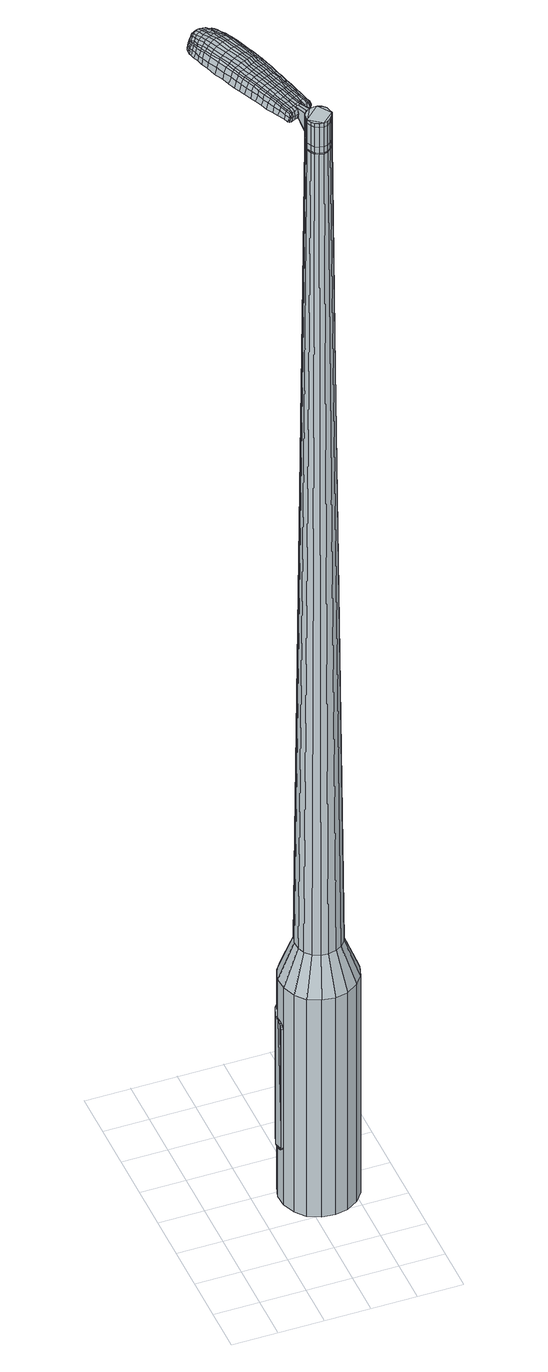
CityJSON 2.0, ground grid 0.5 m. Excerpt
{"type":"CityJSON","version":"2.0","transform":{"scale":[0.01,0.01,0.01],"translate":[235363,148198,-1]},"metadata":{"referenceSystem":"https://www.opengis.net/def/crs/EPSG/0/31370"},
"CityObjects":{
"object1":{"type":"GenericCityObject","attributes":{"cluster":195,"mean_distance_to_centroid":0.218,"new_centroid_x":235364.2,"new_centroid_y":148199.37,"mean_distance_to_camera":20.76,"H1":7.77,"H2":9.12,"Z_final":113.82,"cluster2":-1,"proj_x":235369.68,"proj_y":148197.1,"id_line":62897,"bearing_l":202.49,"distance":5.93,"orientation":"right","G_obj":112.49},"geometry":[{"type":"MultiSurface","lod":"2","boundaries":[[[0,1,2,3]],[[1,4,5,2]],[[4,6,7,5]],[[6,8,9,7]],[[8,10,11,9]],[[10,12,13,11]],[[12,14,15,13]],[[14,16,17,15]],[[16,18,19,17]],[[18,20,21,19]],[[20,22,23,21]],[[22,24,25,23]],[[24,26,27,25]],[[26,28,29,27]],[[28,30,31,29]],[[30,32,33,31]],[[32,34,35,33]],[[34,0,3,35]],[[36,37,38,39]],[[38,40,41,42]],[[41,43,42]],[[42,44,45,46]],[[45,47,46]],[[46,48,49,50]],[[49,51,50]],[[42,46,50,38]],[[50,52,39,38]],[[53,36,39]],[[2,5,7,35]],[[7,9,11,15]],[[11,13,15]],[[15,17,19,23]],[[19,21,23]],[[23,25,27,31]],[[27,29,31]],[[15,23,31,7]],[[31,33,35,7]],[[3,2,35]],[[1,0,54,55]],[[0,34,56,54]],[[34,32,57,56]],[[32,30,58,57]],[[30,28,59,58]],[[28,26,60,59]],[[26,24,61,60]],[[24,22,62,61]],[[22,20,63,62]],[[20,18,64,63]],[[18,16,65,64]],[[16,14,66,65]],[[14,12,67,66]],[[12,10,68,67]],[[10,8,69,68]],[[8,6,70,69]],[[6,4,71,70]],[[4,1,55,71]],[[55,54,72,73]],[[54,56,74,72]],[[56,57,75,74]],[[57,58,76,75]],[[58,59,77,76]],[[59,60,78,77]],[[60,61,79,78]],[[61,62,80,79]],[[62,63,81,80]],[[63,64,82,81]],[[64,65,83,82]],[[65,66,84,83]],[[66,67,85,84]],[[67,68,86,85]],[[68,69,87,86]],[[69,70,88,87]],[[70,71,89,88]],[[71,55,73,89]],[[72,90,91,73]],[[92,93,90,72]],[[94,95,93,92]],[[96,97,95,94]],[[98,99,97,96]],[[78,100,99,98]],[[101,102,100,78]],[[103,104,102,101]],[[105,106,104,103]],[[107,108,106,105]],[[83,109,108,107]],[[84,110,109,83]],[[111,112,110,84]],[[86,113,112,111]],[[114,115,113,86]],[[116,117,115,114]],[[118,119,117,116]],[[73,91,119,118]],[[120,121,122,123]],[[124,120,123,125]],[[126,124,125,127]],[[128,126,127,129]],[[130,128,129,131]],[[132,130,131,133]],[[134,132,133,135]],[[136,134,135,137]],[[138,136,137,139]],[[140,138,139,141]],[[142,140,141,143]],[[144,142,143,145]],[[146,144,145,147]],[[148,146,147,149]],[[150,148,149,151]],[[152,150,151,153]],[[74,92,72]],[[74,75,94,92]],[[75,76,96,94]],[[76,77,98,96]],[[77,78,98]],[[79,101,78]],[[79,80,103,101]],[[80,81,105,103]],[[81,82,107,105]],[[82,83,107]],[[85,111,84]],[[85,86,111]],[[87,114,86]],[[87,88,116,114]],[[88,89,118,116]],[[89,73,118]],[[154,119,91]],[[154,155,117,119]],[[155,156,115,117]],[[156,113,115]],[[157,112,113]],[[157,110,112]],[[158,108,109]],[[158,159,106,108]],[[159,160,104,106]],[[160,161,102,104]],[[161,100,102]],[[162,99,100]],[[162,163,97,99]],[[163,164,95,97]],[[164,165,93,95]],[[165,90,93]],[[39,52,152,166]],[[91,90,167,153]],[[53,39,166,121]],[[90,165,122,167]],[[36,53,121,120]],[[165,164,123,122]],[[37,36,120,124]],[[164,163,125,123]],[[38,37,124,126]],[[163,162,127,125]],[[40,38,126,128]],[[162,100,129,127]],[[41,40,128,130]],[[100,161,131,129]],[[43,41,130,132]],[[161,160,133,131]],[[42,43,132,134]],[[160,159,135,133]],[[44,42,134,136]],[[159,158,137,135]],[[45,44,136,138]],[[158,109,139,137]],[[47,45,138,140]],[[109,110,141,139]],[[46,47,140,142]],[[110,157,143,141]],[[48,46,142,144]],[[157,113,145,143]],[[49,48,144,146]],[[113,156,147,145]],[[51,49,146,148]],[[156,155,149,147]],[[50,51,148,150]],[[155,154,151,149]],[[52,50,150,152]],[[154,91,153,151]],[[152,153,168,169]],[[153,167,170,168]],[[167,122,171,170]],[[122,121,172,171]],[[121,166,173,172]],[[166,152,169,173]],[[174,175,176,177]],[[178,174,177,179]],[[174,178,180,181]],[[175,174,181,182]],[[183,184,185,186]],[[187,183,186,188]],[[183,187,189,190]],[[184,183,190,191]],[[192,193,194,195]],[[196,192,195,197]],[[192,196,198,199]],[[193,192,199,200]],[[201,202,203,204]],[[205,201,204,206]],[[201,205,207,208]],[[202,201,208,209]],[[210,211,212,213]],[[214,210,213,215]],[[210,214,216,217]],[[211,210,217,218]],[[219,220,221,222]],[[223,219,222,224]],[[219,223,225,226]],[[220,219,226,227]],[[228,229,230,231]],[[220,228,231,221]],[[228,220,227,232]],[[229,228,232,233]],[[234,235,236,237]],[[229,234,237,230]],[[234,229,233,238]],[[235,234,238,239]],[[240,178,179,241]],[[235,240,241,236]],[[240,235,239,242]],[[178,240,242,180]],[[243,244,245,246]],[[247,243,246,248]],[[243,247,249,250]],[[244,243,250,251]],[[252,253,254,255]],[[244,252,255,245]],[[252,244,251,256]],[[253,252,256,257]],[[258,259,260,261]],[[253,258,261,254]],[[258,253,257,262]],[[259,258,262,263]],[[264,265,266,267]],[[259,264,267,260]],[[264,259,263,268]],[[265,264,268,269]],[[270,175,182,271]],[[265,270,271,266]],[[270,265,269,272]],[[175,270,272,176]],[[273,274,275,276]],[[277,273,276,278]],[[273,277,279,280]],[[274,273,280,281]],[[282,283,284,285]],[[274,282,285,275]],[[282,274,281,286]],[[283,282,286,287]],[[288,289,290,291]],[[283,288,291,284]],[[288,283,287,292]],[[289,288,292,293]],[[294,187,188,295]],[[289,294,295,290]],[[294,289,293,296]],[[187,294,296,189]],[[297,298,299,300]],[[301,297,300,302]],[[297,301,303,304]],[[298,297,304,305]],[[306,307,308,309]],[[298,306,309,299]],[[306,298,305,310]],[[307,306,310,311]],[[312,313,314,315]],[[307,312,315,308]],[[312,307,311,316]],[[313,312,316,317]],[[318,319,320,321]],[[313,318,321,314]],[[318,313,317,322]],[[319,318,322,323]],[[324,184,191,325]],[[319,324,325,320]],[[324,319,323,326]],[[184,324,326,185]],[[327,213,212,328]],[[329,327,328,330]],[[327,329,331,332]],[[213,327,332,215]],[[333,329,330,334]],[[335,333,334,336]],[[333,335,337,338]],[[329,333,338,331]],[[339,335,336,340]],[[341,339,340,342]],[[339,341,343,344]],[[335,339,344,337]],[[345,341,342,346]],[[347,345,346,348]],[[345,347,349,350]],[[341,345,350,343]],[[351,347,348,352]],[[202,351,352,203]],[[351,202,209,353]],[[347,351,353,349]],[[354,355,200,199]],[[356,354,199,198]],[[354,356,357,358]],[[355,354,358,359]],[[360,361,359,358]],[[362,360,358,357]],[[360,362,363,364]],[[361,360,364,365]],[[366,367,365,364]],[[368,366,364,363]],[[366,368,369,370]],[[367,366,370,371]],[[372,373,371,370]],[[374,372,370,369]],[[372,374,207,205]],[[373,372,205,206]],[[375,376,377,378]],[[277,375,378,279]],[[375,277,278,379]],[[376,375,379,380]],[[381,196,197,382]],[[376,381,382,377]],[[381,376,380,383]],[[196,381,383,198]],[[384,385,386,387]],[[223,384,387,225]],[[384,223,224,388]],[[385,384,388,389]],[[390,391,392,393]],[[385,390,393,386]],[[390,385,389,394]],[[391,390,394,395]],[[396,193,200,397]],[[391,396,397,392]],[[396,391,395,398]],[[193,396,398,194]],[[399,400,401,402]],[[181,399,402,182]],[[399,181,180,403]],[[400,399,403,404]],[[405,406,407,408]],[[400,405,408,401]],[[405,400,404,409]],[[406,405,409,410]],[[411,204,203,412]],[[406,411,412,407]],[[411,406,410,413]],[[204,411,413,206]],[[414,415,416,417]],[[186,414,417,188]],[[414,186,185,418]],[[415,414,418,419]],[[420,208,207,421]],[[415,420,421,416]],[[420,415,419,422]],[[208,420,422,209]],[[423,424,425,426]],[[301,423,426,303]],[[423,301,302,427]],[[424,423,427,428]],[[429,214,215,430]],[[424,429,430,425]],[[429,424,428,431]],[[214,429,431,216]],[[432,433,434,435]],[[247,432,435,249]],[[432,247,248,436]],[[433,432,436,437]],[[438,439,440,441]],[[433,438,441,434]],[[438,433,437,442]],[[439,438,442,443]],[[444,211,218,445]],[[439,444,445,440]],[[444,439,443,446]],[[211,444,446,212]],[[447,448,437,436]],[[246,447,436,248]],[[447,246,245,449]],[[448,447,449,450]],[[451,452,443,442]],[[448,451,442,437]],[[451,448,450,453]],[[452,451,453,454]],[[455,328,212,446]],[[452,455,446,443]],[[455,452,454,456]],[[328,455,456,330]],[[457,458,459,460]],[[304,457,460,305]],[[457,304,303,426]],[[458,457,426,425]],[[461,332,331,462]],[[458,461,462,459]],[[461,458,425,430]],[[332,461,430,215]],[[463,464,450,449]],[[255,463,449,245]],[[463,255,254,465]],[[464,463,465,466]],[[467,468,454,453]],[[464,467,453,450]],[[467,464,466,469]],[[468,467,469,470]],[[471,334,330,456]],[[468,471,456,454]],[[471,468,470,472]],[[334,471,472,336]],[[473,474,475,476]],[[310,473,476,311]],[[473,310,305,460]],[[474,473,460,459]],[[477,338,337,478]],[[474,477,478,475]],[[477,474,459,462]],[[338,477,462,331]],[[479,480,466,465]],[[261,479,465,254]],[[479,261,260,481]],[[480,479,481,482]],[[483,484,470,469]],[[480,483,469,466]],[[483,480,482,485]],[[484,483,485,486]],[[487,340,336,472]],[[484,487,472,470]],[[487,484,486,488]],[[340,487,488,342]],[[489,490,491,492]],[[316,489,492,317]],[[489,316,311,476]],[[490,489,476,475]],[[493,344,343,494]],[[490,493,494,491]],[[493,490,475,478]],[[344,493,478,337]],[[495,496,482,481]],[[267,495,481,260]],[[495,267,266,497]],[[496,495,497,498]],[[499,500,486,485]],[[496,499,485,482]],[[499,496,498,501]],[[500,499,501,502]],[[503,346,342,488]],[[500,503,488,486]],[[503,500,502,504]],[[346,503,504,348]],[[505,506,507,508]],[[322,505,508,323]],[[505,322,317,492]],[[506,505,492,491]],[[509,350,349,510]],[[506,509,510,507]],[[509,506,491,494]],[[350,509,494,343]],[[511,512,498,497]],[[271,511,497,266]],[[511,271,182,402]],[[512,511,402,401]],[[513,514,502,501]],[[512,513,501,498]],[[513,512,401,408]],[[514,513,408,407]],[[515,352,348,504]],[[514,515,504,502]],[[515,514,407,412]],[[352,515,412,203]],[[516,517,419,418]],[[326,516,418,185]],[[516,326,323,508]],[[517,516,508,507]],[[518,353,209,422]],[[517,518,422,419]],[[518,517,507,510]],[[353,518,510,349]],[[519,520,380,379]],[[276,519,379,278]],[[519,276,275,521]],[[520,519,521,522]],[[523,356,198,383]],[[520,523,383,380]],[[523,520,522,524]],[[356,523,524,357]],[[525,526,527,528]],[[226,525,528,227]],[[525,226,225,387]],[[526,525,387,386]],[[529,530,531,532]],[[526,529,532,527]],[[529,526,386,393]],[[530,529,393,392]],[[533,355,359,534]],[[530,533,534,531]],[[533,530,392,397]],[[355,533,397,200]],[[535,536,522,521]],[[285,535,521,275]],[[535,285,284,537]],[[536,535,537,538]],[[539,362,357,524]],[[536,539,524,522]],[[539,536,538,540]],[[362,539,540,363]],[[541,542,543,544]],[[232,541,544,233]],[[541,232,227,528]],[[542,541,528,527]],[[545,546,547,548]],[[542,545,548,543]],[[545,542,527,532]],[[546,545,532,531]],[[549,361,365,550]],[[546,549,550,547]],[[549,546,531,534]],[[361,549,534,359]],[[551,552,538,537]],[[291,551,537,284]],[[551,291,290,553]],[[552,551,553,554]],[[555,368,363,540]],[[552,555,540,538]],[[555,552,554,556]],[[368,555,556,369]],[[557,558,559,560]],[[238,557,560,239]],[[557,238,233,544]],[[558,557,544,543]],[[561,562,563,564]],[[558,561,564,559]],[[561,558,543,548]],[[562,561,548,547]],[[565,367,371,566]],[[562,565,566,563]],[[565,562,547,550]],[[367,565,550,365]],[[567,568,554,553]],[[295,567,553,290]],[[567,295,188,417]],[[568,567,417,416]],[[569,374,369,556]],[[568,569,556,554]],[[569,568,416,421]],[[374,569,421,207]],[[570,571,404,403]],[[242,570,403,180]],[[570,242,239,560]],[[571,570,560,559]],[[572,573,410,409]],[[571,572,409,404]],[[572,571,559,564]],[[573,572,564,563]],[[574,373,206,413]],[[573,574,413,410]],[[574,573,563,566]],[[373,574,566,371]],[[575,576,577,578]],[[578,577,579,580]],[[581,579,577,582]],[[582,577,576,583]],[[584,585,586,587]],[[587,586,588,589]],[[590,588,586,591]],[[591,586,585,592]],[[593,594,595,596]],[[596,595,597,598]],[[599,597,595,600]],[[600,595,594,601]],[[602,603,604,605]],[[605,604,606,607]],[[608,606,604,609]],[[609,604,603,610]],[[611,612,613,614]],[[614,613,615,616]],[[617,615,613,618]],[[618,613,612,619]],[[620,621,622,623]],[[623,622,624,625]],[[626,624,622,627]],[[627,622,621,628]],[[629,630,631,632]],[[632,631,621,620]],[[628,621,631,633]],[[633,631,630,634]],[[635,636,637,638]],[[638,637,630,629]],[[634,630,637,639]],[[639,637,636,640]],[[580,579,641,642]],[[642,641,636,635]],[[640,636,641,643]],[[643,641,579,581]],[[644,645,646,647]],[[647,646,648,649]],[[650,648,646,651]],[[651,646,645,652]],[[653,654,655,656]],[[656,655,645,644]],[[652,645,655,657]],[[657,655,654,658]],[[659,660,661,662]],[[662,661,654,653]],[[658,654,661,663]],[[663,661,660,664]],[[665,666,667,668]],[[668,667,660,659]],[[664,660,667,669]],[[669,667,666,670]],[[583,576,671,672]],[[672,671,666,665]],[[670,666,671,673]],[[673,671,576,575]],[[674,675,676,677]],[[677,676,678,679]],[[680,678,676,681]],[[681,676,675,682]],[[683,684,685,686]],[[686,685,675,674]],[[682,675,685,687]],[[687,685,684,688]],[[689,690,691,692]],[[692,691,684,683]],[[688,684,691,693]],[[693,691,690,694]],[[589,588,695,696]],[[696,695,690,689]],[[694,690,695,697]],[[697,695,588,590]],[[698,699,700,701]],[[701,700,702,703]],[[704,702,700,705]],[[705,700,699,706]],[[707,708,709,710]],[[710,709,699,698]],[[706,699,709,711]],[[711,709,708,712]],[[713,714,715,716]],[[716,715,708,707]],[[712,708,715,717]],[[717,715,714,718]],[[719,720,721,722]],[[722,721,714,713]],[[718,714,721,723]],[[723,721,720,724]],[[592,585,725,726]],[[726,725,720,719]],[[724,720,725,727]],[[727,725,585,584]],[[611,614,728,729]],[[729,728,730,731]],[[732,730,728,733]],[[733,728,614,616]],[[731,730,734,735]],[[735,734,736,737]],[[738,736,734,739]],[[739,734,730,732]],[[737,736,740,741]],[[741,740,742,743]],[[744,742,740,745]],[[745,740,736,738]],[[743,742,746,747]],[[747,746,748,749]],[[750,748,746,751]],[[751,746,742,744]],[[749,748,752,753]],[[753,752,603,602]],[[610,603,752,754]],[[754,752,748,750]],[[601,755,756,600]],[[600,756,757,599]],[[758,757,756,759]],[[759,756,755,760]],[[760,761,762,759]],[[759,762,763,758]],[[764,763,762,765]],[[765,762,761,766]],[[766,767,768,765]],[[765,768,769,764]],[[770,769,768,771]],[[771,768,767,772]],[[772,773,774,771]],[[771,774,775,770]],[[608,775,774,606]],[[606,774,773,607]],[[776,777,778,779]],[[779,778,678,680]],[[679,678,778,780]],[[780,778,777,781]],[[598,597,782,783]],[[783,782,777,776]],[[781,777,782,784]],[[784,782,597,599]],[[785,786,787,788]],[[788,787,624,626]],[[625,624,787,789]],[[789,787,786,790]],[[791,792,793,794]],[[794,793,786,785]],[[790,786,793,795]],[[795,793,792,796]],[[601,594,797,798]],[[798,797,792,791]],[[796,792,797,799]],[[799,797,594,593]],[[800,801,802,803]],[[803,802,582,583]],[[581,582,802,804]],[[804,802,801,805]],[[806,807,808,809]],[[809,808,801,800]],[[805,801,808,810]],[[810,808,807,811]],[[602,605,812,813]],[[813,812,807,806]],[[811,807,812,814]],[[814,812,605,607]],[[815,816,817,818]],[[818,817,587,589]],[[584,587,817,819]],[[819,817,816,820]],[[608,609,821,822]],[[822,821,816,815]],[[820,816,821,823]],[[823,821,609,610]],[[824,825,826,827]],[[827,826,702,704]],[[702,826,703]],[[703,826,825,828]],[[616,615,829,830]],[[830,829,825,824]],[[828,825,829,831]],[[831,829,615,617]],[[832,833,648,834]],[[834,648,650]],[[649,648,835]],[[835,648,833,836]],[[837,838,839,840]],[[840,839,833,832]],[[836,833,839,841]],[[841,839,838,842]],[[619,612,843,844]],[[844,843,838,837]],[[842,838,843,845]],[[845,843,612,611]],[[836,846,847,835]],[[835,847,647,649]],[[644,647,847,848]],[[847,846,848]],[[842,849,850,841]],[[841,850,846,836]],[[848,846,850,851]],[[851,850,849,852]],[[611,729,853,845]],[[845,853,849,842]],[[852,849,853,854]],[[854,853,729,731]],[[855,856,857,858]],[[858,857,705,706]],[[704,705,857,827]],[[827,857,856,824]],[[732,733,859,860]],[[860,859,856,855]],[[824,856,859,830]],[[830,859,733,616]],[[861,862,848]],[[848,862,656,644]],[[653,656,862,863]],[[862,861,863]],[[852,864,865,851]],[[851,865,861,848]],[[863,861,865,866]],[[866,865,864,867]],[[731,735,868,854]],[[854,868,864,852]],[[867,864,868,869]],[[869,868,735,737]],[[870,871,872,873]],[[873,872,711,712]],[[706,711,872,858]],[[858,872,871,855]],[[738,739,874,875]],[[875,874,871,870]],[[855,871,874,860]],[[860,874,739,732]],[[876,877,863]],[[863,877,662,653]],[[659,662,877,878]],[[878,877,876,879]],[[867,880,881,866]],[[866,881,876,863]],[[879,876,881,882]],[[882,881,880,883]],[[737,741,884,869]],[[869,884,880,867]],[[883,880,884,885]],[[885,884,741,743]],[[886,887,888,889]],[[889,888,717,718]],[[712,717,888,873]],[[873,888,887,870]],[[744,745,890,891]],[[891,890,887,886]],[[870,887,890,875]],[[875,890,745,738]],[[879,892,893,878]],[[878,893,668,659]],[[665,668,893,894]],[[894,893,892,895]],[[883,896,897,882]],[[882,897,892,879]],[[895,892,897,898]],[[898,897,896,899]],[[743,747,900,885]],[[885,900,896,883]],[[899,896,900,901]],[[901,900,747,749]],[[902,903,904,905]],[[905,904,723,724]],[[718,723,904,889]],[[889,904,903,886]],[[750,751,906,907]],[[907,906,903,902]],[[886,903,906,891]],[[891,906,751,744]],[[895,908,909,894]],[[894,909,672,665]],[[583,672,909,803]],[[803,909,908,800]],[[899,910,911,898]],[[898,911,908,895]],[[800,908,911,809]],[[809,911,910,806]],[[749,753,912,901]],[[901,912,910,899]],[[806,910,912,813]],[[813,912,753,602]],[[820,913,914,819]],[[819,914,727,584]],[[724,727,914,905]],[[905,914,913,902]],[[610,754,915,823]],[[823,915,913,820]],[[902,913,915,907]],[[907,915,754,750]],[[781,916,917,780]],[[780,917,677,679]],[[674,677,917,918]],[[918,917,916,919]],[[599,757,920,784]],[[784,920,916,781]],[[919,916,920,921]],[[921,920,757,758]],[[922,923,924,925]],[[925,924,627,628]],[[626,627,924,788]],[[788,924,923,785]],[[926,927,928,929]],[[929,928,923,922]],[[785,923,928,794]],[[794,928,927,791]],[[760,755,930,931]],[[931,930,927,926]],[[791,927,930,798]],[[798,930,755,601]],[[919,932,933,918]],[[918,933,686,674]],[[683,686,933,934]],[[934,933,932,935]],[[758,763,936,921]],[[921,936,932,919]],[[935,932,936,937]],[[937,936,763,764]],[[938,939,940,941]],[[941,940,633,634]],[[628,633,940,925]],[[925,940,939,922]],[[942,943,944,945]],[[945,944,939,938]],[[922,939,944,929]],[[929,944,943,926]],[[766,761,946,947]],[[947,946,943,942]],[[926,943,946,931]],[[931,946,761,760]],[[935,948,949,934]],[[934,949,692,683]],[[689,692,949,950]],[[950,949,948,951]],[[764,769,952,937]],[[937,952,948,935]],[[951,948,952,953]],[[953,952,769,770]],[[954,955,956,957]],[[957,956,639,640]],[[634,639,956,941]],[[941,956,955,938]],[[958,959,960,961]],[[961,960,955,954]],[[938,955,960,945]],[[945,960,959,942]],[[772,767,962,963]],[[963,962,959,958]],[[942,959,962,947]],[[947,962,767,766]],[[951,964,965,950]],[[950,965,696,689]],[[589,696,965,818]],[[818,965,964,815]],[[770,775,966,953]],[[953,966,964,951]],[[815,964,966,822]],[[822,966,775,608]],[[805,967,968,804]],[[804,968,643,581]],[[640,643,968,957]],[[957,968,967,954]],[[811,969,970,810]],[[810,970,967,805]],[[954,967,970,961]],[[961,970,969,958]],[[607,773,971,814]],[[814,971,969,811]],[[958,969,971,963]],[[963,971,773,772]],[[575,578,177,176]],[[578,580,179,177]],[[590,591,190,189]],[[591,592,191,190]],[[593,596,195,194]],[[596,598,197,195]],[[617,618,217,216]],[[618,619,218,217]],[[620,623,222,221]],[[623,625,224,222]],[[629,632,231,230]],[[632,620,221,231]],[[635,638,237,236]],[[638,629,230,237]],[[580,642,241,179]],[[642,635,236,241]],[[650,651,250,249]],[[651,652,251,250]],[[652,657,256,251]],[[657,658,257,256]],[[658,663,262,257]],[[663,664,263,262]],[[664,669,268,263]],[[669,670,269,268]],[[670,673,272,269]],[[673,575,176,272]],[[680,681,280,279]],[[681,682,281,280]],[[682,687,286,281]],[[687,688,287,286]],[[688,693,292,287]],[[693,694,293,292]],[[694,697,296,293]],[[697,590,189,296]],[[698,701,300,299]],[[701,703,302,300]],[[707,710,309,308]],[[710,698,299,309]],[[713,716,315,314]],[[716,707,308,315]],[[719,722,321,320]],[[722,713,314,321]],[[592,726,325,191]],[[726,719,320,325]],[[776,779,378,377]],[[779,680,279,378]],[[598,783,382,197]],[[783,776,377,382]],[[625,789,388,224]],[[789,790,389,388]],[[790,795,394,389]],[[795,796,395,394]],[[796,799,398,395]],[[799,593,194,398]],[[703,427,302]],[[703,828,428,427]],[[828,831,431,428]],[[831,617,216,431]],[[832,834,435,434]],[[834,650,249,435]],[[837,840,441,440]],[[840,832,434,441]],[[619,844,445,218]],[[844,837,440,445]],[[972,973,974,975]],[[976,977,975,974]],[[978,979,980,981]],[[982,983,984,985]],[[973,986,987,974]],[[988,976,974,987]],[[989,978,981,990]],[[991,992,983,982]],[[986,993,994,987]],[[994,995,988,987]],[[996,989,990,997]],[[998,992,991,999]],[[993,1000,1001,994]],[[1001,1002,995,994]],[[1003,996,997,1004]],[[1005,998,999,1006]],[[1007,1008,1009,1010]],[[1011,1012,1008,1007]],[[1011,1013,1014,1012]],[[1013,1015,1016,1014]],[[1017,1018,1019,1020]],[[1021,1022,1018,1017]],[[1023,1024,1022,1021]],[[1025,1026,1024,1023]],[[1020,1009,1008,1017]],[[1017,1008,1012,1021]],[[1012,1014,1023,1021]],[[1014,1016,1025,1023]],[[981,980,977,976]],[[990,981,976,988]],[[995,997,990,988]],[[1002,1004,997,995]],[[982,985,979,978]],[[991,982,978,989]],[[999,991,989,996]],[[1006,999,996,1003]],[[983,1007,1010,984]],[[992,1011,1007,983]],[[1013,1011,992,998]],[[1015,1013,998,1005]],[[1027,1028,1029,1030]],[[1029,1031,1032,1033]],[[1029,1033,1034,1035]],[[1029,1035,1030]],[[1036,1027,1030,1037]],[[1038,1037,1030,1039]],[[1040,1039,1030]],[[1041,1029,1028,1042]],[[1043,1041,1042,1044]],[[1045,1043,1044,1046]],[[1047,1045,1046,1048]],[[1049,1047,1048,1050]],[[1050,1051,1052,1053]],[[1050,1053,1054,1055]],[[1050,1055,1056,1057]],[[1056,1058,1059,1060]],[[1056,1060,1061,1062]],[[1056,1062,1057]],[[1050,1057,1049]],[[1063,1064,1028,1027]],[[1065,1066,1031,1029]],[[1067,1068,1040,1030]],[[1064,1069,1042,1028]],[[1070,1065,1029,1041]],[[1069,1071,1044,1042]],[[1072,1070,1041,1043]],[[1071,1073,1046,1044]],[[1074,1072,1043,1045]],[[1073,1075,1048,1046]],[[1076,1074,1045,1047]],[[1075,1077,1050,1048]],[[1078,1076,1047,1049]],[[1077,1079,1051,1050]],[[1080,1081,1058,1056]],[[1082,1078,1049,1057]],[[1052,1051,1079,1083]],[[1053,1052,1083,1084]],[[1054,1053,1084,1085]],[[1055,1054,1085,1086]],[[1056,1055,1086,1080]],[[1087,1063,1027,1036]],[[1088,1087,1036,1037]],[[1089,1088,1037,1038]],[[1090,1089,1038,1039]],[[1068,1090,1039,1040]],[[1032,1031,1066,1091]],[[1059,1058,1081,1092]],[[1033,1032,1091,1093]],[[1034,1033,1093,1094]],[[1035,1034,1094,1095]],[[1030,1035,1095,1067]],[[1060,1059,1092,1096]],[[1061,1060,1096,1097]],[[1062,1061,1097,1098]],[[1057,1062,1098,1082]]]}]}
},
"vertices":[
[102,177,384],[116,180,384],[116,180,96],[102,177,96],[131,178,384],[131,178,96],[144,171,384],[144,171,96],[154,161,384],[154,161,96],[160,147,384],[160,147,96],[160,132,384],[160,132,96],[156,118,384],[156,118,96],[147,107,384],[147,107,96],[134,99,384],[134,99,96],[120,96,384],[120,96,96],[106,98,384],[106,98,96],[92,104,384],[92,104,96],[83,115,384],[83,115,96],[77,129,384],[77,129,96],[76,143,384],[76,143,96],[81,157,384],[81,157,96],[90,169,384],[90,169,96],[106,144,1524],[105,140,1524],[105,135,1524],[113,150,1524],[107,131,1524],[110,127,1524],[119,124,1524],[114,125,1524],[123,125,1524],[127,128,1524],[132,136,1524],[130,132,1524],[131,141,1524],[130,145,1524],[122,151,1524],[126,149,1524],[118,151,1524],[109,148,1524],[109,161,429],[117,163,429],[101,156,429],[96,150,429],[93,141,429],[94,132,429],[97,124,429],[103,118,429],[111,114,429],[119,113,429],[128,115,429],[135,119,429],[141,126,429],[143,135,429],[143,143,429],[139,151,429],[134,158,429],[126,162,429],[113,150,1483],[118,151,1483],[109,148,1483],[106,144,1483],[105,140,1483],[105,135,1483],[107,131,1483],[110,127,1483],[114,125,1483],[119,124,1483],[123,125,1483],[127,128,1483],[130,132,1483],[132,136,1483],[131,141,1483],[130,145,1483],[126,149,1483],[122,151,1483],[113,150,1485],[118,151,1485],[110,147,1483],[110,147,1485],[107,144,1483],[107,144,1485],[106,140,1483],[106,140,1485],[106,135,1483],[106,135,1485],[107,131,1485],[110,128,1483],[110,128,1485],[114,126,1483],[114,126,1485],[119,125,1483],[119,125,1485],[123,126,1483],[123,126,1485],[127,128,1485],[130,132,1485],[131,136,1483],[131,136,1485],[131,141,1485],[129,145,1483],[129,145,1485],[126,148,1483],[126,148,1485],[122,150,1483],[122,150,1485],[106,144,1519],[109,148,1519],[109,148,1493],[106,144,1493],[105,140,1519],[105,140,1493],[105,135,1519],[105,135,1493],[107,131,1519],[107,131,1493],[110,127,1519],[110,127,1493],[114,125,1519],[114,125,1493],[119,124,1519],[119,124,1493],[123,125,1519],[123,125,1493],[127,128,1519],[127,128,1493],[130,132,1519],[130,132,1493],[132,136,1519],[132,136,1493],[131,141,1519],[131,141,1493],[130,145,1519],[130,145,1493],[126,149,1519],[126,149,1493],[122,151,1519],[122,151,1493],[118,151,1519],[118,151,1493],[122,151,1485],[126,149,1485],[130,145,1485],[132,136,1485],[123,125,1485],[119,124,1485],[114,125,1485],[110,127,1485],[105,135,1485],[105,140,1485],[106,144,1485],[109,148,1485],[113,150,1519],[113,150,1493],[109,169,1513],[109,169,1518],[106,168,1513],[103,166,1513],[103,166,1518],[106,168,1518],[96,243,1519],[98,237,1518],[99,239,1509],[97,245,1510],[93,252,1519],[94,253,1510],[92,250,1526],[95,242,1525],[97,235,1525],[60,229,1519],[63,223,1518],[65,222,1525],[62,229,1525],[56,237,1519],[58,237,1526],[55,238,1510],[58,230,1510],[61,223,1509],[48,303,1519],[52,305,1519],[51,306,1513],[48,304,1513],[45,301,1519],[44,302,1513],[46,300,1524],[49,302,1524],[52,303,1524],[77,235,1530],[79,228,1529],[82,229,1529],[80,236,1530],[73,244,1531],[76,245,1531],[69,242,1530],[73,234,1530],[76,227,1529],[108,161,1512],[110,162,1512],[110,163,1517],[107,162,1517],[105,159,1512],[105,161,1517],[104,160,1506],[107,161,1506],[110,162,1506],[72,298,1519],[73,295,1519],[74,296,1512],[73,299,1512],[70,300,1518],[71,301,1512],[70,299,1522],[71,297,1523],[72,294,1524],[76,291,1519],[78,286,1519],[79,287,1512],[77,292,1512],[75,290,1524],[77,285,1525],[81,280,1519],[84,273,1519],[85,275,1511],[82,282,1511],[80,279,1526],[83,272,1526],[88,262,1519],[89,264,1510],[87,261,1526],[120,174,1513],[118,181,1513],[117,180,1518],[119,173,1517],[122,168,1512],[121,169,1516],[122,169,1506],[121,175,1507],[118,182,1507],[115,188,1514],[113,195,1515],[112,194,1520],[114,187,1519],[116,189,1507],[113,197,1507],[110,202,1515],[108,209,1516],[107,208,1522],[109,201,1521],[111,204,1508],[109,211,1508],[105,216,1517],[103,223,1517],[102,222,1524],[104,215,1523],[106,218,1508],[104,225,1509],[101,230,1518],[99,229,1524],[101,232,1509],[38,285,1519],[39,282,1519],[41,282,1524],[40,285,1523],[38,287,1518],[39,287,1522],[37,288,1512],[37,285,1512],[38,282,1512],[41,277,1519],[42,271,1519],[44,271,1525],[42,277,1524],[39,277,1512],[41,272,1512],[44,266,1519],[47,258,1519],[49,258,1526],[46,266,1526],[43,266,1511],[46,259,1511],[52,248,1519],[54,247,1526],[50,248,1510],[92,162,1513],[89,169,1513],[87,170,1507],[91,163,1507],[95,157,1512],[93,158,1506],[95,159,1516],[93,162,1517],[90,169,1518],[85,176,1514],[82,183,1515],[80,183,1507],[84,176,1507],[87,176,1519],[84,182,1520],[79,189,1515],[76,196,1516],[74,197,1508],[77,190,1508],[80,189,1521],[77,196,1522],[72,203,1517],[69,209,1517],[67,210,1509],[71,203,1508],[74,203,1523],[71,209,1524],[66,216,1518],[64,217,1509],[68,216,1524],[105,167,1519],[108,168,1519],[102,174,1520],[105,175,1520],[100,172,1520],[102,166,1519],[99,180,1522],[102,181,1522],[97,187,1523],[99,188,1523],[94,186,1523],[97,179,1521],[94,194,1524],[96,195,1524],[91,201,1525],[93,202,1525],[88,200,1525],[91,193,1524],[88,208,1526],[91,209,1526],[85,215,1527],[88,216,1527],[82,213,1527],[85,207,1526],[82,221,1528],[85,223,1528],[79,220,1528],[50,299,1527],[53,301,1527],[47,297,1526],[48,293,1527],[52,295,1528],[55,296,1528],[54,289,1529],[58,291,1529],[51,287,1528],[53,280,1530],[57,282,1530],[60,284,1530],[60,276,1531],[63,277,1531],[56,274,1530],[59,265,1531],[63,267,1531],[67,269,1531],[68,255,1531],[71,257,1531],[64,254,1531],[38,290,1518],[39,293,1519],[38,293,1513],[37,290,1513],[39,289,1523],[40,291,1523],[42,297,1519],[41,297,1513],[43,296,1524],[69,301,1518],[66,303,1518],[66,301,1523],[68,300,1523],[69,302,1513],[67,304,1513],[63,304,1519],[59,305,1519],[59,304,1524],[63,303,1523],[63,305,1513],[59,306,1513],[55,305,1519],[56,304,1524],[55,306,1513],[93,241,1528],[91,241,1528],[94,234,1528],[96,235,1527],[90,249,1528],[88,249,1529],[89,240,1529],[86,239,1530],[88,232,1529],[91,233,1528],[86,248,1529],[83,247,1530],[83,238,1530],[85,231,1529],[79,246,1531],[63,229,1528],[65,230,1529],[62,238,1529],[60,237,1528],[66,223,1527],[68,224,1528],[69,232,1529],[65,240,1530],[72,225,1528],[96,156,1512],[98,157,1512],[98,158,1517],[97,157,1517],[95,157,1506],[97,157,1506],[101,158,1512],[101,159,1517],[101,159,1506],[121,166,1512],[120,165,1512],[120,167,1506],[122,167,1506],[120,167,1517],[119,166,1517],[117,165,1512],[115,164,1512],[115,165,1506],[118,166,1506],[117,166,1517],[114,165,1517],[113,163,1512],[112,163,1506],[112,164,1517],[118,172,1519],[117,171,1519],[116,179,1520],[114,178,1520],[115,171,1519],[112,170,1519],[112,178,1520],[110,177,1520],[110,169,1519],[107,176,1520],[94,162,1519],[96,163,1519],[93,170,1520],[91,169,1520],[99,164,1519],[96,171,1520],[113,186,1521],[112,185,1521],[111,193,1522],[109,192,1522],[109,185,1521],[107,184,1521],[107,192,1522],[104,190,1523],[104,182,1522],[102,189,1523],[88,176,1521],[90,177,1521],[87,183,1522],[85,183,1522],[93,178,1521],[90,185,1522],[108,200,1523],[106,199,1523],[106,207,1524],[104,206,1524],[104,198,1523],[102,197,1524],[102,205,1525],[99,204,1525],[99,196,1524],[96,203,1525],[82,189,1523],[84,190,1523],[81,197,1524],[79,196,1524],[87,192,1524],[84,198,1525],[103,214,1525],[101,213,1525],[101,221,1526],[99,220,1526],[99,212,1526],[96,211,1526],[96,219,1527],[94,218,1527],[93,210,1526],[91,217,1527],[76,203,1525],[78,204,1525],[75,210,1526],[72,209,1526],[81,205,1526],[78,212,1527],[98,228,1527],[96,227,1527],[94,226,1527],[91,225,1528],[88,224,1528],[69,216,1527],[71,217,1527],[75,218,1528],[40,286,1525],[41,289,1525],[41,283,1526],[43,286,1526],[44,293,1526],[45,289,1527],[69,298,1525],[67,299,1525],[69,296,1526],[71,295,1525],[64,300,1525],[61,301,1526],[62,297,1527],[66,297,1526],[57,301,1526],[59,297,1527],[43,278,1526],[44,280,1527],[45,272,1527],[47,274,1528],[47,284,1528],[50,277,1529],[73,290,1526],[71,291,1527],[74,285,1528],[76,285,1527],[68,291,1527],[65,292,1528],[67,285,1529],[71,285,1528],[61,291,1528],[64,285,1530],[47,266,1528],[49,268,1529],[50,259,1528],[52,260,1529],[52,271,1529],[55,263,1530],[78,279,1528],[76,279,1528],[80,271,1529],[82,271,1528],[74,279,1529],[70,279,1530],[73,271,1530],[77,271,1530],[67,278,1530],[70,270,1531],[55,248,1529],[57,249,1529],[60,251,1530],[86,260,1528],[84,260,1529],[81,260,1530],[78,259,1530],[75,258,1531],[97,238,1509],[96,236,1518],[94,243,1518],[95,245,1509],[91,251,1519],[92,253,1510],[90,249,1525],[93,241,1525],[95,235,1525],[66,223,1525],[65,223,1518],[62,230,1518],[64,230,1525],[58,238,1519],[60,237,1525],[56,238,1510],[60,230,1509],[63,224,1509],[52,304,1513],[52,303,1519],[49,301,1519],[49,302,1513],[46,299,1519],[46,300,1513],[47,298,1524],[50,300,1524],[53,301,1524],[82,230,1528],[79,229,1528],[76,235,1529],[79,237,1529],[73,244,1529],[76,245,1529],[70,242,1529],[73,234,1529],[76,227,1528],[109,164,1516],[109,164,1512],[107,163,1512],[106,164,1516],[104,162,1512],[104,162,1516],[103,162,1506],[106,163,1506],[109,165,1506],[73,295,1512],[72,294,1519],[70,296,1518],[71,298,1512],[69,298,1518],[70,299,1512],[68,297,1522],[69,296,1523],[71,293,1523],[77,286,1512],[77,285,1519],[74,290,1519],[75,291,1512],[73,289,1524],[76,284,1525],[83,274,1511],[82,272,1519],[79,279,1519],[80,281,1511],[78,278,1525],[81,271,1526],[86,262,1519],[87,263,1510],[85,260,1526],[115,179,1518],[116,180,1513],[118,173,1513],[117,172,1517],[120,168,1512],[119,169,1515],[120,170,1506],[119,175,1506],[116,182,1507],[110,193,1520],[111,195,1514],[113,187,1514],[112,186,1519],[114,189,1507],[112,196,1507],[105,207,1522],[106,209,1516],[108,202,1515],[107,200,1521],[109,203,1508],[107,210,1508],[100,221,1523],[101,223,1517],[103,216,1516],[102,214,1522],[104,217,1508],[102,224,1508],[99,229,1517],[98,228,1524],[100,231,1509],[43,282,1523],[41,282,1519],[40,285,1518],[42,285,1523],[40,287,1518],[41,287,1522],[39,287,1512],[39,285,1512],[40,282,1512],[46,272,1525],[44,272,1519],[43,277,1519],[44,277,1524],[41,278,1512],[43,273,1512],[51,259,1526],[49,259,1519],[46,266,1519],[48,266,1525],[45,267,1511],[47,260,1511],[54,248,1519],[55,248,1526],[52,249,1510],[89,171,1507],[90,170,1513],[94,163,1513],[92,164,1506],[96,159,1512],[95,159,1506],[96,160,1515],[95,163,1517],[92,170,1518],[82,184,1507],[84,184,1514],[87,177,1514],[86,177,1507],[88,177,1519],[85,183,1520],[76,198,1508],[77,197,1516],[81,190,1515],[79,191,1508],[82,190,1521],[79,197,1522],[69,211,1508],[71,210,1517],[74,204,1516],[72,204,1508],[76,203,1522],[73,210,1523],[68,217,1517],[66,218,1509],[70,217,1524],[105,168,1518],[107,169,1518],[102,174,1519],[104,175,1519],[99,173,1519],[102,167,1518],[99,181,1520],[102,182,1520],[96,188,1521],[99,189,1521],[94,187,1521],[96,180,1520],[93,195,1523],[96,196,1523],[91,202,1524],[93,203,1524],[88,200,1524],[91,194,1523],[88,208,1525],[90,209,1525],[85,215,1526],[88,216,1526],[82,214,1526],[85,207,1525],[82,222,1527],[85,223,1527],[79,221,1527],[54,299,1526],[51,298,1526],[48,296,1525],[49,292,1526],[52,294,1526],[55,296,1526],[58,290,1528],[54,289,1528],[51,287,1527],[54,280,1528],[57,282,1529],[60,283,1529],[63,277,1530],[60,275,1530],[57,274,1529],[60,265,1530],[63,267,1530],[66,268,1530],[71,257,1530],[68,255,1530],[65,254,1530],[40,292,1513],[41,291,1518],[40,289,1518],[39,289,1512],[41,288,1523],[42,290,1523],[43,295,1519],[43,296,1513],[44,294,1523],[65,299,1523],[65,301,1518],[68,299,1518],[67,298,1523],[68,301,1512],[66,302,1512],[59,302,1523],[59,303,1519],[62,302,1519],[63,301,1523],[63,303,1513],[59,304,1513],[56,303,1519],[56,302,1524],[55,304,1513],[93,234,1527],[91,241,1527],[92,241,1527],[94,234,1526],[89,249,1527],[88,249,1528],[88,232,1528],[85,239,1528],[88,240,1528],[91,233,1527],[85,248,1528],[82,247,1529],[82,238,1529],[85,231,1528],[79,246,1529],[62,239,1528],[66,231,1527],[64,230,1527],[61,238,1527],[67,223,1526],[69,224,1527],[69,232,1528],[66,240,1528],[72,226,1527],[98,160,1516],[97,159,1512],[97,158,1512],[97,159,1516],[96,159,1506],[101,160,1512],[101,161,1516],[100,161,1506],[119,169,1506],[119,168,1512],[120,169,1506],[119,168,1516],[118,168,1516],[114,167,1506],[114,166,1512],[117,167,1512],[117,168,1506],[116,167,1516],[114,166,1516],[112,165,1512],[112,166,1506],[111,165,1516],[116,172,1518],[117,172,1518],[114,179,1519],[112,170,1518],[114,171,1518],[112,178,1519],[109,177,1519],[109,170,1518],[107,176,1519],[93,170,1519],[96,164,1518],[95,164,1518],[92,170,1519],[99,165,1518],[96,172,1519],[111,186,1520],[112,186,1520],[109,193,1521],[107,184,1520],[109,185,1520],[106,192,1521],[104,191,1521],[104,183,1520],[101,190,1521],[87,184,1521],[90,177,1520],[89,177,1520],[86,184,1521],[93,179,1520],[90,185,1521],[106,200,1522],[107,200,1522],[104,207,1523],[103,207,1523],[101,198,1522],[104,199,1522],[101,206,1523],[98,205,1524],[99,197,1523],[96,204,1524],[81,198,1523],[84,191,1522],[83,190,1522],[80,197,1523],[87,192,1522],[84,199,1523],[101,214,1524],[102,214,1524],[99,221,1525],[98,220,1525],[96,212,1525],[98,213,1524],[96,220,1525],[93,218,1526],[93,211,1525],[90,217,1526],[75,211,1525],[78,204,1524],[77,204,1524],[73,210,1525],[81,206,1524],[78,212,1525],[96,227,1526],[97,228,1526],[90,225,1527],[93,226,1526],[88,224,1527],[72,218,1526],[70,217,1526],[75,219,1526],[43,289,1524],[42,286,1524],[43,283,1525],[44,285,1525],[45,292,1525],[46,289,1525],[68,295,1525],[66,298,1524],[68,296,1524],[70,293,1525],[62,296,1526],[60,300,1525],[63,299,1524],[65,296,1525],[57,300,1525],[59,296,1526],[45,280,1526],[45,278,1526],[46,273,1526],[47,274,1527],[48,283,1526],[50,277,1527],[73,284,1527],[70,290,1526],[72,289,1526],[75,284,1526],[67,285,1528],[64,291,1527],[68,290,1526],[70,285,1527],[61,291,1527],[64,284,1528],[50,268,1527],[49,267,1527],[52,259,1527],[53,261,1528],[53,271,1528],[56,263,1529],[79,271,1528],[76,278,1527],[77,278,1527],[80,271,1527],[73,270,1529],[70,278,1529],[73,279,1528],[76,271,1528],[66,278,1529],[70,269,1530],[58,250,1528],[56,249,1528],[61,252,1529],[83,260,1528],[85,260,1528],[78,259,1529],[81,259,1529],[74,258,1530],[120,169,1508],[114,167,1508],[103,197,1509],[110,200,1509],[95,217,1510],[103,221,1510],[81,254,1512],[89,258,1512],[96,241,1511],[87,237,1511],[74,271,1513],[68,283,1514],[76,286,1514],[82,274,1513],[108,164,1508],[95,194,1509],[87,214,1510],[72,251,1512],[79,234,1511],[65,267,1513],[60,280,1514],[102,161,1508],[88,191,1509],[79,211,1510],[63,247,1512],[70,230,1511],[52,276,1514],[56,264,1513],[95,159,1508],[81,188,1509],[71,207,1510],[55,243,1512],[62,227,1511],[44,273,1514],[48,260,1513],[63,295,1514],[60,299,1514],[66,302,1514],[70,298,1514],[55,292,1514],[53,296,1514],[47,289,1514],[46,294,1514],[39,286,1514],[40,291,1514],[55,302,1515],[51,304,1515],[52,304,1515],[59,304,1515],[51,301,1515],[50,304,1515],[47,299,1515],[49,303,1515],[43,297,1515],[48,303,1515],[75,140,334],[75,145,334],[75,145,165],[75,130,171],[75,140,165],[75,137,165],[75,134,166],[75,132,167],[75,131,169],[75,137,334],[75,134,333],[75,132,332],[75,131,331],[75,130,328],[80,159,165],[80,159,334],[89,170,165],[89,170,334],[102,178,165],[102,178,334],[116,182,165],[116,182,334],[131,180,165],[131,180,334],[135,178,334],[138,176,334],[141,175,333],[143,174,332],[144,174,331],[144,173,328],[135,178,165],[144,173,171],[144,174,169],[143,174,167],[141,175,166],[138,176,165],[78,141,334],[78,144,334],[78,144,165],[78,141,165],[78,130,171],[78,130,328],[82,157,334],[82,157,165],[91,168,334],[91,168,165],[103,176,334],[103,176,165],[116,179,334],[116,179,165],[130,177,334],[130,177,165],[134,175,334],[143,171,328],[143,171,171],[134,175,165],[137,174,334],[140,173,333],[141,172,332],[142,171,331],[78,137,334],[78,134,333],[78,132,332],[78,131,331],[78,137,165],[142,171,169],[78,134,166],[78,132,167],[78,131,169],[141,172,167],[140,173,166],[137,174,165]
]}
